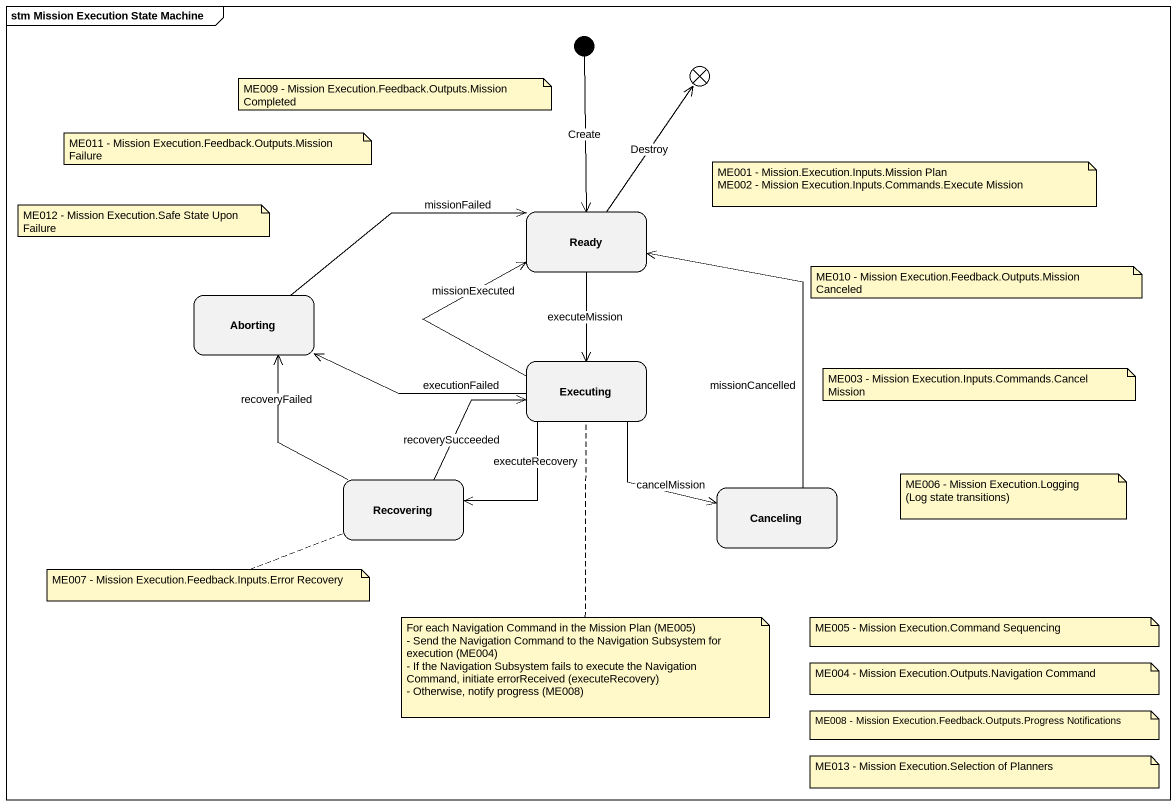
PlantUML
@startuml
mainframe stm Mission Execution State Machine
hide empty description
state flowfinal1 <<end>>
state Ready
state Aborting
state Executing
state Recovering
state Canceling
[*] --> Ready : Create
Ready -up-> flowfinal1 : Destroy
Ready --> Executing : executeMission
Aborting -right-> Ready : missionFailed
Executing -up-> Ready : missionExecuted
Executing -left-> Aborting : executionFailed
Executing --> Recovering : executeRecovery
Executing --> Canceling : cancelMission
Recovering -up-> Aborting : recoveryFailed
Recovering -up-> Executing : recoverySucceeded
Canceling -up-> Ready : missionCancelled
note as N1
  ME009 - Mission Execution.Feedback.Outputs.Mission Completed
end note
note as N2
  ME011 - Mission Execution.Feedback.Outputs.Mission Failure
end note
note as N3
  ME001 - Mission.Execution.Inputs.Mission Plan
  ME002 - Mission Execution.Inputs.Commands.Execute Mission
end note
note as N4
  ME012 - Mission Execution.Safe State Upon Failure
end note
note as N5
  ME010 - Mission Execution.Feedback.Outputs.Mission Canceled
end note
note as N6
  ME003 - Mission Execution.Inputs.Commands.Cancel Mission
end note
note as N7
  ME006 - Mission Execution.Logging
  (Log state transitions)
end note
note left of Recovering : ME007 - Mission Execution.Feedback.Inputs.Error Recovery
note bottom of Executing
  For each Navigation Command in the Mission Plan (ME005)
  - Send the Navigation Command to the Navigation Subsystem for execution (ME004)
  - If the Navigation Subsystem fails to execute the Navigation Command, initiate errorReceived (executeRecovery)
  - Otherwise, notify progress (ME008)
end note
note as N10
  ME005 - Mission Execution.Command Sequencing
end note
note as N11
  ME004 - Mission Execution.Outputs.Navigation Command
end note
note as N12
  ME008 - Mission Execution.Feedback.Outputs.Progress Notifications
end note
note as N13
  ME013 - Mission Execution.Selection of Planners
end note
@enduml
